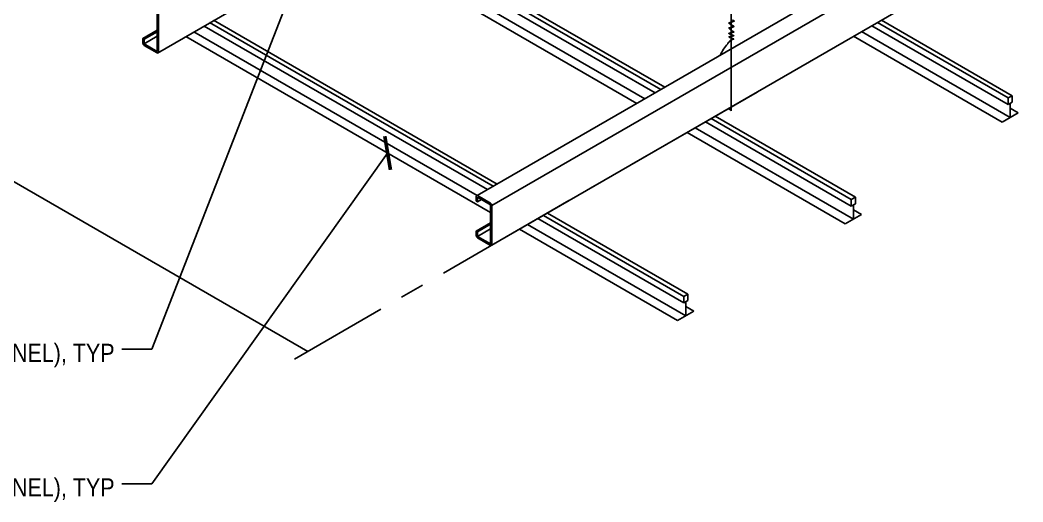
# Model space of a CAD drawing. Header units: inches. Extents: x -16404 to 14624, y -1591 to 16152.
# Drawn here: x -15682.6 to -15557.9, y 1862.7 to 1922.6 of the extents above; entities that cross this region are included whole.
import ezdxf

# ---------------------------------------------------------------- set-up
doc = ezdxf.new("R2010")
doc.units = ezdxf.units.IN
doc.header["$LTSCALE"] = 24
doc.header["$MEASUREMENT"] = 0
doc.linetypes.add('CENTER2', pattern=[1.125, 0.75, -0.125, 0.125, -0.125])
doc.layers.get('0').update_dxf_attribs({"linetype": 'CONTINUOUS'})
for name, color, linetype in [('S-ANNO-DIMS', 2, 'CONTINUOUS'), ('S-ANNO-NOTE', 4, 'CONTINUOUS'), ('S-ARCH', 1, 'CONTINUOUS')]:
    doc.layers.add(name, color=color, linetype=linetype)
doc.styles.add('Arial', font='arial.ttf', dxfattribs={"width": 0.85})
doc.dimstyles.new('DIM-24', dxfattribs={"dimscale": 24, "dimtxt": 0.09375, "dimasz": 0.109375, "dimexe": 0.0625, "dimexo": 0.0625, "dimgap": 0.0625, "dimtad": 1, "dimdec": 4, "dimzin": 11, "dimdsep": 46, "dimlunit": 4, "dimtxsty": 'Arial', "dimblk": 'ARCHTICK', "dimcen": 0.125, "dimclrd": 256, "dimclre": 256, "dimclrt": 4, "dimadec": 0, "dimazin": 0, "dimtfac": 0.75, "dimtdec": 4, "dimtofl": 0, "dimtmove": 0, "dimatfit": 3, "dimldrblk": 'ARCHTICK', "dimfxl": 1, "dimfrac": 1, "dimtolj": 1, "dimtzin": 11, "dimarcsym": 0})

# ---------------------------------------------------------------- blocks, each defined once
blk = doc.blocks.new('_ARCHTICK')
at = {"color": 0, "linetype": 'ByBlock', "const_width": 0.15}
blk.add_lwpolyline([(-0.5, -0.5), (0.5, 0.5)], dxfattribs=at)

msp = doc.modelspace()

# ---------------------------------------------------------------- linework, layer by layer
at = {"layer": 'S-ANNO-DIMS', "linetype": 'CENTER2'}
msp.add_line((-15590.97621, 1913.67489), (-15648.45509, 1880.48945), dxfattribs=at)
at = {"layer": 'S-ARCH'}
for p, q in [((-15665.48217, 1918.52401), (-15557.92269, 1980.6235)), ((-15625.76178, 1900.80794), (-15557.92269, 1939.97486)), ((-15623.92147, 1899.57469), (-15557.92269, 1937.6791)), ((-15602.44063, 1914.27241), (-15637.70875, 1934.63447)), ((-15603.64428, 1913.57749), (-15638.84704, 1933.90181)), ((-15602.94063, 1913.98374), (-15638.20875, 1934.34579)), ((-15641.11647, 1932.59155), (-15605.91371, 1912.26723)), ((-15604.91371, 1912.84458), (-15640.11647, 1933.1689)), ((-15624.02973, 1894.59144), (-15557.92269, 1932.75835)), ((-15623.77763, 1901.95349), (-15659.04575, 1922.31554)), ((-15623.27763, 1902.24216), (-15658.54575, 1922.60422)), ((-15559.74813, 1912.93183), (-15576.00568, 1922.31813)), ((-15559.24813, 1913.22051), (-15575.50568, 1922.60681)), ((-15667.32247, 1920.31977), (-15665.53629, 1921.35102)), ((-15667.16009, 1920.22602), (-15665.53629, 1921.16352)), ((-15625.75071, 1900.81433), (-15660.95347, 1921.13866)), ((-15624.48128, 1901.54724), (-15659.68404, 1921.87156)), ((-15559.49813, 1910.50918), (-15577.97876, 1921.17898)), ((-15559.74813, 1912.11933), (-15576.70933, 1921.91188)), ((-15667.16009, 1919.66352), (-15665.53629, 1920.60102)), ((-15661.95347, 1920.56131), (-15624.08385, 1898.69727)), ((-15578.97876, 1920.60163), (-15560.49813, 1909.93183)), ((-15559.74813, 1912.93183), (-15559.24813, 1913.22051)), ((-15559.74813, 1912.11933), (-15559.74813, 1912.93183)), ((-15559.74813, 1912.11933), (-15559.24813, 1912.40801)), ((-15559.49813, 1910.50918), (-15559.49813, 1912.26367)), ((-15559.24813, 1912.40801), (-15559.24813, 1913.22051)), ((-15560.49813, 1909.93183), (-15558.49813, 1911.08653)), ((-15558.49813, 1911.08653), (-15559.49813, 1911.66388)), ((-15579.2524, 1899.49483), (-15597.3946, 1909.96923)), ((-15579.2524, 1900.30733), (-15596.69096, 1910.37548)), ((-15578.7524, 1900.596), (-15596.19096, 1910.66416)), ((-15599.66403, 1908.65898), (-15580.0024, 1897.30733)), ((-15579.0024, 1897.88468), (-15598.66403, 1909.23633)), ((-15625.70765, 1900.04344), (-15625.22051, 1900.32469)), ((-15579.2524, 1900.30733), (-15578.7524, 1900.596)), ((-15579.2524, 1899.49483), (-15579.2524, 1900.30733)), ((-15579.2524, 1899.49483), (-15578.7524, 1899.7835)), ((-15578.7524, 1899.7835), (-15578.7524, 1900.596)), ((-15599.5894, 1888.56576), (-15617.02796, 1898.63391)), ((-15580.0024, 1897.30733), (-15578.0024, 1898.46203)), ((-15579.0024, 1897.88468), (-15579.0024, 1899.63917)), ((-15578.0024, 1898.46203), (-15579.0024, 1899.03938)), ((-15625.87003, 1896.38719), (-15624.08385, 1897.41844)), ((-15625.70765, 1896.29344), (-15624.08385, 1897.23094)), ((-15599.8394, 1885.85443), (-15619.50103, 1897.20608)), ((-15600.0894, 1887.46458), (-15618.2316, 1897.93899)), ((-15600.0894, 1888.27708), (-15617.52796, 1898.34524)), ((-15625.70765, 1895.73094), (-15624.08385, 1896.66844)), ((-15620.50103, 1896.62873), (-15600.8394, 1885.27708)), ((-15600.0894, 1888.27708), (-15599.5894, 1888.56576)), ((-15599.5894, 1887.75326), (-15599.5894, 1888.56576)), ((-15600.0894, 1887.46458), (-15600.0894, 1888.27708)), ((-15600.0894, 1887.46458), (-15599.5894, 1887.75326)), ((-15599.8394, 1885.85443), (-15599.8394, 1887.60892)), ((-15600.8394, 1885.27708), (-15598.8394, 1886.43178)), ((-15598.8394, 1886.43178), (-15599.8394, 1887.00913))]:
    msp.add_line(p, q, dxfattribs=at)
at = {"layer": 'S-ARCH', "color": 2}
msp.add_line((-15594.20621, 1911.33838), (-15594.20621, 1942.39008), dxfattribs=at)
at = {"layer": 'S-ARCH'}
for points in [[(-15665.37391, 1923.50727, 0.267949192), (-15665.53629, 1923.78852), (-15667.16009, 1924.72602, 0.577350269), (-15667.32247, 1924.63227), (-15667.32247, 1924.06977), (-15667.16009, 1923.97602), (-15667.16009, 1924.53852), (-15665.53629, 1923.60102), (-15665.53629, 1918.72602), (-15667.16009, 1919.66352), (-15667.16009, 1920.22602), (-15667.32247, 1920.31977), (-15667.32247, 1919.75727, 0.267949192), (-15667.16009, 1919.47602), (-15665.53629, 1918.53852, 0.577350269), (-15665.37391, 1918.63227)], [(-15623.92147, 1899.57469, 0.267949192), (-15624.08385, 1899.85594), (-15625.70765, 1900.79344, 0.577350269), (-15625.87003, 1900.69969), (-15625.87003, 1900.13719), (-15625.70765, 1900.04344), (-15625.70765, 1900.60594), (-15624.08385, 1899.66844), (-15624.08385, 1894.79344), (-15625.70765, 1895.73094), (-15625.70765, 1896.29344), (-15625.87003, 1896.38719), (-15625.87003, 1895.82469, 0.267949192), (-15625.70765, 1895.54344), (-15624.08385, 1894.60594, 0.577350269), (-15623.92147, 1894.69969)]]:
    msp.add_lwpolyline(points, format="xyb", close=True, dxfattribs=at)
at = {"layer": 'S-ARCH', "color": 2}
msp.add_lwpolyline([(-15594.62195, 1919.66197), (-15594.62195, 1919.68724), (-15594.59667, 1919.68724), (-15594.59667, 1919.73779), (-15594.57139, 1919.73779), (-15594.57139, 1919.81362), (-15594.52083, 1919.81362), (-15594.52083, 1919.86417), (-15594.47027, 1919.86417), (-15594.47027, 1919.88944), (-15594.4197, 1919.88944), (-15594.4197, 1919.91472), (-15594.39442, 1919.91472), (-15594.39442, 1919.96527), (-15594.36914, 1919.96527), (-15594.36914, 1919.99054), (-15594.34386, 1919.99054), (-15594.34386, 1920.01582), (-15594.31858, 1920.01582), (-15594.31858, 1920.04109), (-15594.2933, 1920.04109), (-15594.2933, 1920.06637), (-15594.26802, 1920.06637), (-15594.26802, 1920.09164), (-15594.21745, 1920.09164), (-15594.21745, 1920.11692), (-15594.19217, 1920.11692), (-15594.19217, 1920.14219), (-15594.14161, 1920.14219), (-15594.14161, 1920.16747), (-15594.09105, 1920.16747), (-15594.09105, 1920.19274), (-15594.01521, 1920.19274), (-15594.01521, 1920.21802), (-15593.96465, 1920.21802), (-15593.96465, 1920.24329), (-15593.8888, 1920.24329), (-15593.8888, 1920.26857), (-15593.86352, 1920.26857), (-15593.91408, 1920.26857), (-15593.91408, 1920.29384), (-15593.96465, 1920.29384), (-15593.96465, 1920.31912), (-15594.01521, 1920.31912), (-15594.01521, 1920.34439), (-15594.06577, 1920.34439), (-15594.06577, 1920.36967), (-15594.16689, 1920.36967), (-15594.16689, 1920.39495), (-15594.19217, 1920.39495), (-15594.19217, 1920.42022), (-15594.26802, 1920.42022), (-15594.26802, 1920.4455), (-15594.31858, 1920.4455), (-15594.31858, 1920.47077), (-15594.39442, 1920.47077), (-15594.39442, 1920.49605), (-15594.4197, 1920.49605), (-15594.4197, 1920.52132), (-15594.44498, 1920.52132), (-15594.44498, 1920.5466), (-15594.47027, 1920.5466), (-15594.36914, 1920.5466), (-15594.36914, 1920.57187), (-15594.24274, 1920.57187), (-15594.24274, 1920.59715), (-15594.09105, 1920.59715), (-15594.09105, 1920.62242), (-15594.01521, 1920.62242), (-15594.01521, 1920.6477), (-15593.8888, 1920.6477), (-15593.8888, 1920.67297), (-15593.86352, 1920.67297), (-15593.86352, 1920.69825), (-15593.96465, 1920.69825), (-15593.96465, 1920.72352), (-15594.04049, 1920.72352), (-15594.04049, 1920.7488), (-15594.06577, 1920.7488), (-15594.06577, 1920.77407), (-15594.21745, 1920.77407), (-15594.21745, 1920.8499), (-15594.2933, 1920.8499), (-15594.2933, 1920.87517), (-15594.34386, 1920.87517), (-15594.34386, 1920.90045), (-15594.39442, 1920.90045), (-15594.39442, 1920.92572), (-15594.4197, 1920.92572), (-15594.4197, 1920.951), (-15594.47027, 1920.951), (-15594.47027, 1920.97627), (-15594.4197, 1920.97627), (-15594.4197, 1921.00155), (-15594.31858, 1921.00155), (-15594.31858, 1921.02682), (-15594.26802, 1921.02682), (-15594.26802, 1921.0521), (-15594.01521, 1921.0521), (-15594.01521, 1921.10265), (-15593.8888, 1921.10265), (-15593.8888, 1921.12792), (-15593.83824, 1921.12792), (-15593.83824, 1921.1532), (-15593.8888, 1921.1532), (-15593.8888, 1921.17848), (-15593.93936, 1921.17848), (-15593.93936, 1921.20375), (-15593.96465, 1921.20375), (-15593.96465, 1921.22902), (-15594.04049, 1921.22902), (-15594.04049, 1921.2543), (-15594.06577, 1921.2543), (-15594.06577, 1921.27958), (-15594.11633, 1921.27958), (-15594.11633, 1921.30485), (-15594.14161, 1921.30485), (-15594.14161, 1921.33013), (-15594.16689, 1921.33013), (-15594.16689, 1921.3554), (-15594.21745, 1921.3554), (-15594.21745, 1921.40595), (-15594.26802, 1921.40595), (-15594.26802, 1921.43123), (-15594.2933, 1921.43123), (-15594.2933, 1921.4565), (-15594.31858, 1921.4565), (-15594.31858, 1921.50705), (-15594.36914, 1921.50705), (-15594.36914, 1921.53233), (-15594.39442, 1921.53233), (-15594.39442, 1921.5576), (-15594.4197, 1921.5576), (-15594.4197, 1921.60815), (-15594.44498, 1921.60815), (-15594.44498, 1921.63343), (-15594.47027, 1921.63343), (-15594.47027, 1921.6587), (-15594.21745, 1921.6587), (-15594.21745, 1921.68398), (-15594.16689, 1921.68398), (-15594.16689, 1921.70925), (-15594.06577, 1921.70925), (-15594.06577, 1921.73453), (-15594.01521, 1921.73453), (-15594.01521, 1921.7598), (-15593.93936, 1921.7598), (-15593.93936, 1921.78508), (-15593.86352, 1921.78508), (-15593.86352, 1921.81035), (-15593.83824, 1921.81035), (-15593.86352, 1921.81035), (-15593.86352, 1921.83563), (-15593.8888, 1921.83563), (-15593.8888, 1921.86091), (-15593.91408, 1921.86091), (-15593.91408, 1921.88618), (-15593.96465, 1921.88618), (-15593.96465, 1921.91145), (-15594.01521, 1921.91145), (-15594.01521, 1921.96201), (-15594.06577, 1921.96201), (-15594.06577, 1921.98728), (-15594.14161, 1921.98728), (-15594.14161, 1922.03783), (-15594.21745, 1922.03783), (-15594.21745, 1922.06311), (-15594.24274, 1922.06311), (-15594.24274, 1922.08838), (-15594.2933, 1922.08838), (-15594.2933, 1922.13893), (-15594.36914, 1922.13893), (-15594.36914, 1922.18948), (-15594.4197, 1922.18948), (-15594.4197, 1922.24003), (-15594.47027, 1922.24003), (-15594.47027, 1922.26531), (-15594.36914, 1922.26531), (-15594.36914, 1922.29058), (-15594.31858, 1922.29058), (-15594.31858, 1922.31586), (-15594.21745, 1922.31586), (-15594.21745, 1922.34113), (-15594.16689, 1922.34113), (-15594.16689, 1922.36641), (-15594.11633, 1922.36641), (-15594.11633, 1922.39168), (-15594.06577, 1922.39168), (-15594.06577, 1922.41696), (-15593.96465, 1922.41696), (-15593.96465, 1922.44223), (-15593.8888, 1922.44223), (-15593.8888, 1922.46751), (-15593.86352, 1922.46751), (-15593.86352, 1922.49278), (-15593.78768, 1922.49278), (-15593.81296, 1922.49278), (-15593.81296, 1922.51806), (-15593.86352, 1922.51806), (-15593.86352, 1922.54333), (-15593.93936, 1922.54333), (-15593.93936, 1922.56861), (-15593.96465, 1922.56861), (-15593.96465, 1922.59388), (-15594.01521, 1922.59388), (-15594.01521, 1922.61916)], dxfattribs=at)
for start, end in [(138.3695675, 154.760563), (223.2674935, 227.3491561)]:
    msp.add_arc((-15590.1775, 1915.71177), 5.94619, start, end, dxfattribs=at)

# ---------------------------------------------------------------- texts
at = {"layer": 'S-ANNO-NOTE', "char_height": 2.25, "width": 82.5828767, "attachment_point": 3, "style": 'Arial'}
for s, insert in [('\\A1;MAIN RUNNER (1{\\H0.7x;\\S1#2;}" COLD ROLLED CHANNEL), TYP', (-15670.81913, 1882.83335)), ('\\A1;CROSS RUNNER ({\\H0.7x;\\S7#8;}"X26 GAUGE HAT CHANNEL), TYP', (-15670.81913, 1866.10343))]:
    msp.add_mtext(s, dxfattribs=dict(at, insert=insert))

# ---------------------------------------------------------------- leaders
at = {"layer": 'S-ANNO-DIMS'}
for points in [[(-15771.6005, 1953.4731), (-15657.40445, 1887.54199), (-15646.82209, 1881.43226)], [(-15558.07971, 1931.6767), (-15508.59912, 1868.26704), (-15504.86994, 1868.26704)], [(-15647.89824, 1928.6761), (-15666.20063, 1881.70835), (-15669.92981, 1881.70835)], [(-15636.88606, 1906.08863), (-15666.20063, 1864.97843), (-15669.92981, 1864.97843)]]:
    msp.add_leader(points, dimstyle='DIM-24', override={"dimasz": 0.125}, dxfattribs=at)

doc.saveas('drawing.dxf')
